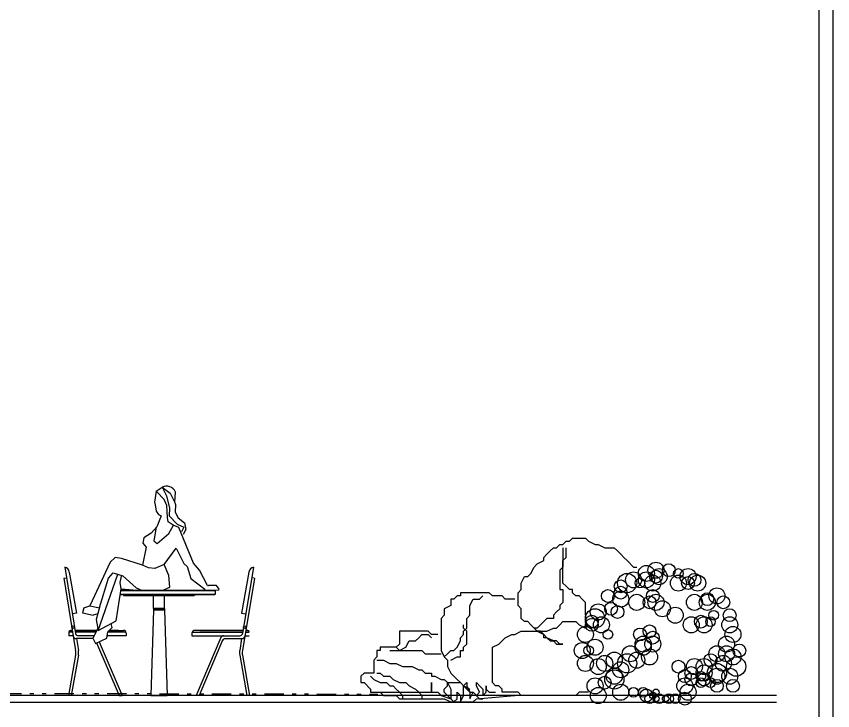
# Model space of a CAD drawing. Header units: millimetres. Extents: x -44462 to 306987, y -116160 to 12874.
# Drawn here: x -11629 to -11038, y -59425 to -58922 of the extents above; entities that cross this region are included whole.
import ezdxf

# ---------------------------------------------------------------- set-up
doc = ezdxf.new("R2010")
doc.units = ezdxf.units.MM
doc.linetypes.add('DCAD_Phantom', pattern=[38, 14, -6, 3, -6, 3, -6])
for name, color, linetype in [('BLANC', 7, 'Continuous'), ('chassis fen.portes', 1, 'Continuous'), ('MOBILIER', 8, 'Continuous'), ('PERSONNAGES', 5, 'Continuous'), ('ROUGE', 1, 'Continuous'), ('VÉGÉTATION', 1, 'Continuous')]:
    doc.layers.add(name, color=color, linetype=linetype)
doc.styles.add('CENTURY GOTHIC', font='GOTHIC.TTF')

# ---------------------------------------------------------------- blocks, each defined once
blk = doc.blocks.new('A$C52374C62')
at = {"layer": 'MOBILIER'}
for p, q in [((-68.32, 92.94), (-60.43, 44.94)), ((-65.01, 89.35), (-59.82, 59.49)), ((65.01, 89.35), (59.82, 59.49)), ((68.32, 92.94), (60.43, 44.94)), ((-69.04, 84.94), (-67.06, 85.27)), ((-69.04, 84.94), (-60.41, 32.53)), ((69.04, 84.94), (60.41, 32.53)), ((68.94, 84.94), (66.97, 85.27)), ((-27.98, 73.01), (40.43, 73.01)), ((40.57, 73.01), (-27.98, 73.01)), ((-27.51, 76.01), (40.43, 76.01)), ((40.57, 76.01), (-27.51, 76.01)), ((-25.63, 73.01), (-25.63, 72.5)), ((-25.63, 72.5), (25.47, 72.5)), ((25.63, 72.5), (-25.47, 72.5)), ((6.82, 73.01), (-8.79, 73.01)), ((-6.82, 73.01), (8.79, 73.01)), ((-4, 63), (-4, 72.5)), ((4, 63), (4, 72.5)), ((25.63, 73.01), (25.63, 72.5)), ((40.57, 76.01), (40.57, 73.01)), ((-59.82, 59.49), (-62.74, 59.01)), ((-4, 62), (-6, 0)), ((-4, 62), (-6, 0)), ((-4, 63.04), (-4, 61.96)), ((-4, 63.03), (3.9, 63.03)), ((-4, 62.09), (3.9, 62.09)), ((4, 63.03), (-3.9, 63.03)), ((4, 62.09), (-3.9, 62.09)), ((4, 63.04), (4, 61.96)), ((4, 62), (6, 0)), ((4, 62), (6, 0)), ((59.82, 59.49), (62.74, 59.01)), ((-65.23, 46.15), (-65.23, 43.26)), ((-65.23, 46.12), (-65.23, 43.26)), ((-62.6, 45.84), (-65.23, 45.84)), ((-62.18, 43.26), (-65.23, 43.26)), ((-62.81, 47.12), (-64.23, 47.12)), ((-64.23, 47.12), (-62.81, 47.12)), ((-60.79, 47.12), (-44.99, 47.12)), ((-44.99, 47.12), (-60.79, 47.12)), ((-45.69, 45.84), (-60.57, 45.84)), ((-47.07, 43.26), (-58.45, 43.26)), ((-23.79, 43.26), (-37.57, 43.26)), ((-23.92, 45.84), (-37.12, 45.84)), ((-35.99, 47.12), (-25.79, 47.12)), ((-29.43, 47.12), (-35.99, 47.12)), ((-23.79, 45.12), (-23.79, 43.26)), ((23.79, 45.12), (23.79, 43.26)), ((23.79, 43.26), (46.65, 43.26)), ((23.92, 45.84), (60.57, 45.84)), ((60.79, 47.12), (25.79, 47.12)), ((44.81, 42.05), (26.82, -0.01)), ((29.43, 47.12), (60.79, 47.12)), ((46.65, 43.26), (58.45, 43.26)), ((62.18, 43.26), (65.23, 43.26)), ((62.6, 45.84), (65.23, 45.84)), ((62.81, 47.12), (64.23, 47.12)), ((64.23, 47.12), (62.81, 47.12)), ((-47.92, 41.15), (-60.13, 41.15)), ((-59.8, 41.15), (-58.4, 32.61)), ((-45.26, 38.01), (-29, -0.01)), ((-43.44, 38.86), (-26.82, -0.01)), ((46.08, 39.94), (29, -0.01)), ((47.92, 41.15), (60.13, 41.15)), ((59.8, 41.15), (58.4, 32.61)), ((-60.43, 29.16), (-65.59, 0.01)), ((-58.42, 29.24), (-63.59, 0.01)), ((58.42, 29.24), (63.59, 0.01)), ((60.43, 29.16), (65.59, 0.01)), ((-6, 0), (6, 0)), ((6, 0), (-6, 0)), ((65.59, 0.01), (63.59, 0.01)), ((-29, -0.01), (-26.82, -0.01)), ((29, -0.01), (26.82, -0.01))]:
    blk.add_line(p, q, dxfattribs=at)
for centre, radius in [((-62.19, 49.49), 1.01), ((-62.19, 49.49), 0.869), ((62.19, 49.49), 1.01), ((62.19, 49.49), 0.869)]:
    blk.add_circle(centre, radius, dxfattribs=at)
for centre, radius, start, end in [((-68.99, 88.99), 4, 5.11731, 80.40088), ((69.09, 88.99), 4, 99.59912, 174.88269), ((-64.23, 46.12), 1, 90, 180), ((-60.13, 43.15), 2, 189.34471, 270), ((-58.45, 45.26), 2, 189.34471, 270), ((-25.79, 45.12), 2, 0, 90), ((25.79, 45.12), 2, 90, 180), ((46.65, 41.26), 2, 90, 156.84214), ((58.45, 45.26), 2, 270, 350.65529), ((60.13, 43.15), 2, 270, 350.65529), ((64.23, 46.12), 1, 0, 90), ((-47.92, 39.15), 2, 89.08154, 90), ((47.92, 39.15), 2, 90, 156.84214), ((-70.28, 30.9), 10, 349.96582, 9.34471), ((-68.26, 30.98), 10, 349.96582, 9.34471), ((68.26, 30.98), 10, 170.65529, 190.03418), ((70.28, 30.9), 10, 170.65529, 190.03418)]:
    blk.add_arc(centre, radius, start, end, dxfattribs=at)
at = {"layer": 'PERSONNAGES'}
for p, q in [((-1.98, 148.01), (-3.41, 139.89)), ((-1.98, 148.01), (2.24, 150.85)), ((2.24, 150.85), (7.96, 146.5)), ((2.24, 150.85), (5.45, 144.64)), ((3.81, 141.99), (-1.7, 147.39)), ((5.58, 137.67), (3.81, 141.99)), ((5.45, 144.64), (7.61, 135.6)), ((7.96, 146.5), (11.44, 139.82)), ((11.46, 140.05), (11.91, 147.32)), ((-3.41, 139.89), (-2.98, 139.42)), ((-2.98, 139.42), (-2.03, 133.47)), ((6.09, 128.85), (5.58, 137.67)), ((11.31, 140.29), (11.98, 138.28)), ((11.98, 138.28), (11.58, 132.85)), ((-2.03, 133.47), (-0.32, 131.11)), ((1.6, 130.12), (-1.64, 122.23)), ((-0.32, 131.11), (1.6, 130.12)), ((7.61, 135.6), (7.36, 130.16)), ((7.36, 130.16), (13.15, 123.98)), ((11.58, 132.85), (13.81, 128.65)), ((6.7, 125.64), (6.09, 128.85)), ((10.24, 123.36), (6.7, 125.64)), ((13.81, 128.65), (18.49, 124.95)), ((18.49, 124.95), (19.33, 120.07)), ((-1.64, 122.23), (-5.64, 117.56)), ((-2.03, 121.77), (-3.77, 112.02)), ((7.08, 117.29), (10.43, 123.28)), ((14.25, 121.66), (10.24, 123.36)), ((13.15, 123.98), (17.9, 121.95)), ((24.9, 95.87), (14.25, 121.66)), ((17.9, 121.95), (16.38, 118.38)), ((19.33, 120.07), (17.51, 116.66)), ((-11.1, 114.17), (-11.72, 110.41)), ((-5.64, 117.56), (-11.1, 114.17)), ((-1.28, 110.09), (7.08, 117.29)), ((-9.28, 107.42), (-12, 94.36)), ((-11.72, 110.41), (-9.28, 107.42)), ((-3.77, 112.02), (-1.28, 110.09)), ((3.64, 94.86), (12.35, 106.59)), ((12.35, 106.59), (17.92, 95.58)), ((-35.39, 96.49), (-50.02, 64.87)), ((-31.75, 99.96), (-35.39, 96.49)), ((-27.09, 99.14), (-31.75, 99.96)), ((-12, 94.36), (-27.09, 99.14)), ((3.64, 94.86), (-3.02, 91.83)), ((7.07, 86.98), (3.64, 94.86)), ((17.92, 95.58), (20.25, 93.5)), ((29.37, 90.81), (24.9, 95.87)), ((-36.52, 85.02), (-33.17, 88.81)), ((-33.17, 88.81), (-26.15, 86.52)), ((-7.54, 92.34), (-12, 94.36)), ((-3.02, 91.83), (-7.54, 92.34)), ((20.25, 93.5), (23.03, 84.73)), ((35.2, 79.69), (29.37, 90.81)), ((-44.01, 47.01), (-29.73, 87.74)), ((-43.09, 63.8), (-36.52, 85.02)), ((-28.18, 81.76), (-27.21, 86.41)), ((-26.15, 86.52), (-16.54, 77.9)), ((7.74, 78.46), (7.07, 86.98)), ((23.03, 84.73), (33.21, 76.98)), ((-30.96, 54), (-27.33, 77.17)), ((-27.33, 77.17), (-28.18, 81.76)), ((-27.33, 77.17), (-15.85, 76.35)), ((-16.54, 77.9), (-12.82, 76.21)), ((2.18, 76.13), (7.74, 78.46)), ((33.03, 77.12), (33.08, 76.01)), ((35.2, 79.69), (35.82, 79.68)), ((41.73, 79.56), (35.82, 79.68)), ((43.58, 77.05), (41.73, 79.56)), ((43.25, 76.46), (43.58, 77.05)), ((-12.82, 76.21), (2.18, 76.13)), ((33.08, 76.01), (43.25, 76.46)), ((-54.48, 63.4), (-55.55, 59.82)), ((-55.55, 59.82), (-47.75, 58.1)), ((-54.48, 63.4), (-50.02, 64.87)), ((-50.02, 64.87), (-43.2, 63.44)), ((-43.09, 63.8), (-45.61, 55.12)), ((-44.41, 59.05), (-47.75, 58.1)), ((-45.61, 55.12), (-44.01, 47.01)), ((-44.01, 47.01), (-30.96, 54)), ((-44.24, 48.54), (-48.05, 41.44)), ((-37.08, 46.09), (-33.91, 49.13)), ((-33.91, 49.13), (-34.72, 52.09)), ((-48.05, 41.44), (-45.95, 37.7)), ((-45.95, 37.7), (-37.9, 41.43)), ((-37.9, 41.43), (-37.08, 46.09))]:
    blk.add_line(p, q, dxfattribs=at)
blk.add_arc((5.4, 144.48), 7.11, 23.53478, 116.34134, dxfattribs=at)
blk = doc.blocks.new('VEGCOUP2')
at = {"layer": 'VÉGÉTATION'}
for p, q in [((65.03625, 223.2671), (69.68175, 227.9185)), ((69.68175, 227.9185), (74.32715, 227.9185)), ((74.32715, 227.9185), (78.97265, 227.9185)), ((78.97265, 227.9185), (83.61805, 227.9185)), ((83.61805, 227.9185), (88.26345, 227.9185)), ((88.26345, 227.9185), (92.90895, 223.2671)), ((37.16355, 209.3129), (41.80905, 213.9643)), ((41.80905, 213.9643), (46.45445, 213.9643)), ((46.45445, 213.9643), (51.09995, 218.6157)), ((51.09995, 218.6157), (55.74535, 218.6157)), ((55.74535, 218.6157), (60.39085, 223.2671)), ((55.74535, 213.9643), (55.74535, 209.3129)), ((60.39085, 223.2671), (65.03625, 223.2671)), ((60.39085, 209.3129), (60.39085, 213.9643)), ((92.90895, 223.2671), (102.19985, 218.6157)), ((102.19985, 218.6157), (106.84525, 218.6157)), ((106.84525, 218.6157), (116.13615, 213.9643)), ((116.13615, 213.9643), (120.78165, 213.9643)), ((120.78165, 213.9643), (130.07255, 213.9643)), ((130.07255, 213.9643), (134.71795, 209.3129)), ((27.87265, 200.0101), (32.51815, 204.6615)), ((32.51815, 204.6615), (37.16355, 209.3129)), ((55.74535, 209.3129), (55.74535, 204.6615)), ((55.74535, 204.6615), (55.74535, 200.0101)), ((60.39085, 204.6615), (60.39085, 209.3129)), ((60.39085, 200.0101), (60.39085, 204.6615)), ((134.71795, 209.3129), (139.36345, 204.6615)), ((139.36345, 204.6615), (144.00885, 200.0101)), ((13.93635, 186.0559), (18.58175, 190.7073)), ((18.58175, 190.7073), (27.87265, 195.3587)), ((27.87265, 195.3587), (27.87265, 200.0101)), ((55.74535, 195.3587), (60.39085, 200.0101)), ((55.74535, 200.0101), (55.74535, 195.3587)), ((55.74535, 190.7073), (55.74535, 195.3587)), ((55.74535, 195.3587), (55.74535, 190.7073)), ((55.74535, 186.0559), (55.74535, 190.7073)), ((55.74535, 190.7073), (55.74535, 186.0559)), ((144.00885, 200.0101), (148.65435, 195.3587)), ((148.65435, 195.3587), (157.94525, 186.0559)), ((9.29085, 176.7531), (13.93635, 186.0559)), ((55.74535, 186.0559), (51.09995, 181.4045)), ((51.09995, 181.4045), (51.09995, 172.1017)), ((55.74535, 176.7531), (55.74535, 186.0559)), ((157.94525, 186.0559), (162.59065, 186.0559)), ((-4.64545, 162.7989), (0.00005, 172.1017)), ((0.00005, 172.1017), (4.64545, 172.1017)), ((4.64545, 172.1017), (9.29085, 176.7531)), ((51.09995, 172.1017), (51.09995, 162.7989)), ((55.74535, 172.1017), (55.74535, 176.7531)), ((55.74535, 167.4503), (55.74535, 172.1017)), ((55.74535, 162.7989), (55.74535, 167.4503)), ((-4.64545, 158.1475), (-4.64545, 162.7989)), ((-4.64545, 153.4961), (-4.64545, 158.1475)), ((51.09995, 162.7989), (51.09995, 158.1475)), ((51.09995, 158.1475), (51.09995, 153.4961)), ((60.39085, 158.1475), (55.74535, 162.7989)), ((65.03625, 153.4961), (60.39085, 158.1475)), ((-97.55435, 144.1933), (-102.19985, 139.5419)), ((-92.90895, 144.1933), (-97.55435, 144.1933)), ((-92.90895, 148.8447), (-92.90895, 144.1933)), ((-88.26345, 148.8447), (-92.90895, 148.8447)), ((-83.61805, 148.8447), (-88.26345, 148.8447)), ((-78.97265, 148.8447), (-83.61805, 148.8447)), ((-74.32715, 148.8447), (-78.97265, 148.8447)), ((-65.03625, 148.8447), (-74.32715, 148.8447)), ((-60.39085, 148.8447), (-65.03625, 148.8447)), ((-65.03625, 139.5419), (-60.39085, 144.1933)), ((-51.09995, 148.8447), (-60.39085, 148.8447)), ((-46.45445, 144.1933), (-51.09995, 148.8447)), ((-41.80905, 144.1933), (-46.45445, 144.1933)), ((-37.16355, 144.1933), (-41.80905, 144.1933)), ((-32.51815, 144.1933), (-37.16355, 144.1933)), ((-27.87265, 139.5419), (-32.51815, 144.1933)), ((-9.29085, 148.8447), (-4.64545, 153.4961)), ((-9.29085, 139.5419), (-9.29085, 148.8447)), ((51.09995, 153.4961), (55.74535, 153.4961)), ((55.74535, 153.4961), (55.74535, 148.8447)), ((55.74535, 148.8447), (55.74535, 139.5419)), ((69.68175, 153.4961), (65.03625, 153.4961)), ((69.68175, 148.8447), (69.68175, 153.4961)), ((74.32715, 144.1933), (69.68175, 148.8447)), ((78.97265, 144.1933), (74.32715, 144.1933)), ((83.61805, 139.5419), (78.97265, 144.1933)), ((-106.84525, 130.2391), (-116.13615, 125.5877)), ((-106.84525, 139.5419), (-106.84525, 134.8905)), ((-102.19985, 139.5419), (-106.84525, 139.5419)), ((-106.84525, 134.8905), (-106.84525, 130.2391)), ((-78.97265, 130.2391), (-74.32715, 139.5419)), ((-78.97265, 125.5877), (-78.97265, 130.2391)), ((-74.32715, 139.5419), (-69.68175, 139.5419)), ((-69.68175, 139.5419), (-65.03625, 139.5419)), ((-23.22725, 139.5419), (-27.87265, 139.5419)), ((-18.58175, 139.5419), (-23.22725, 139.5419)), ((-13.93635, 139.5419), (-18.58175, 139.5419)), ((-9.29085, 134.8905), (-9.29085, 139.5419)), ((-9.29085, 130.2391), (-9.29085, 134.8905)), ((-4.64545, 125.5877), (-9.29085, 130.2391)), ((55.74535, 134.8905), (51.09995, 130.2391)), ((51.09995, 130.2391), (51.09995, 125.5877)), ((55.74535, 139.5419), (55.74535, 134.8905)), ((88.26345, 134.8905), (83.61805, 139.5419)), ((88.26345, 125.5877), (88.26345, 134.8905)), ((-116.13615, 125.5877), (-116.13615, 116.2849)), ((-78.97265, 116.2849), (-78.97265, 125.5877)), ((-4.64545, 120.9363), (-4.64545, 125.5877)), ((-4.64545, 116.2849), (-4.64545, 120.9363)), ((46.45445, 120.9363), (41.80905, 116.2849)), ((51.09995, 125.5877), (46.45445, 120.9363)), ((88.26345, 120.9363), (88.26345, 125.5877)), ((88.26345, 116.2849), (88.26345, 120.9363)), ((-116.13615, 116.2849), (-120.78165, 111.6335)), ((-120.78165, 111.6335), (-120.78165, 106.9821)), ((-120.78165, 106.9821), (-120.78165, 102.3307)), ((-83.61805, 111.6335), (-78.97265, 116.2849)), ((-83.61805, 102.3307), (-83.61805, 111.6335)), ((-4.64545, 111.6335), (-4.64545, 116.2849)), ((0.00005, 106.9821), (-4.64545, 111.6335)), ((4.64545, 106.9821), (0.00005, 106.9821)), ((9.29085, 102.3307), (4.64545, 106.9821)), ((27.87265, 106.9821), (23.22725, 102.3307)), ((32.51815, 111.6335), (27.87265, 106.9821)), ((37.16355, 111.6335), (32.51815, 111.6335)), ((41.80905, 111.6335), (37.16355, 111.6335)), ((41.80905, 116.2849), (41.80905, 111.6335)), ((51.09995, 102.3307), (55.74535, 106.9821)), ((55.74535, 106.9821), (60.39085, 106.9821)), ((60.39085, 106.9821), (65.03625, 106.9821)), ((65.03625, 106.9821), (69.68175, 106.9821)), ((69.68175, 106.9821), (74.32715, 106.9821)), ((74.32715, 106.9821), (78.97265, 102.3307)), ((-120.78165, 102.3307), (-120.78165, 97.6793)), ((-120.78165, 97.6793), (-120.78165, 93.028)), ((-88.26345, 97.6793), (-88.26345, 102.3307)), ((-83.61805, 93.028), (-88.26345, 97.6793)), ((-88.26345, 93.028), (-83.61805, 97.6793)), ((-83.61805, 97.6793), (-83.61805, 102.3307)), ((13.93635, 97.6793), (9.29085, 102.3307)), ((18.58175, 97.6793), (13.93635, 97.6793)), ((18.58175, 93.028), (13.93635, 97.6793)), ((23.22725, 102.3307), (18.58175, 97.6793)), ((32.51815, 93.028), (41.80905, 97.6793)), ((41.80905, 97.6793), (46.45445, 97.6793)), ((46.45445, 97.6793), (51.09995, 102.3307)), ((78.97265, 102.3307), (88.26345, 97.6793)), ((-181.17245, 93.028), (-181.17245, 83.7252)), ((-176.52705, 93.028), (-181.17245, 93.028)), ((-181.17245, 83.7252), (-181.17245, 79.0738)), ((-167.23615, 93.028), (-176.52705, 93.028)), ((-162.59065, 93.028), (-167.23615, 93.028)), ((-153.29975, 93.028), (-162.59065, 93.028)), ((-157.94525, 79.0738), (-153.29975, 83.7252)), ((-139.36345, 93.028), (-153.29975, 93.028)), ((-153.29975, 83.7252), (-148.65435, 88.3765)), ((-148.65435, 88.3765), (-144.00885, 88.3765)), ((-144.00885, 88.3765), (-139.36345, 88.3765)), ((-134.71795, 88.3765), (-139.36345, 93.028)), ((-139.36345, 88.3765), (-134.71795, 83.7252)), ((-125.42705, 88.3765), (-134.71795, 88.3765)), ((-120.78165, 93.028), (-120.78165, 88.3765)), ((-120.78165, 88.3765), (-120.78165, 83.7252)), ((-120.78165, 83.7252), (-120.78165, 79.0738)), ((-92.90895, 83.7252), (-88.26345, 88.3765)), ((-92.90895, 79.0738), (-92.90895, 83.7252)), ((-88.26345, 88.3765), (-88.26345, 93.028)), ((-83.61805, 88.3765), (-83.61805, 93.028)), ((-83.61805, 79.0738), (-83.61805, 88.3765)), ((-32.51815, 79.0738), (-27.87265, 83.7252)), ((-27.87265, 83.7252), (-18.58175, 88.3765)), ((-18.58175, 88.3765), (-13.93635, 88.3765)), ((-13.93635, 88.3765), (-4.64545, 93.028)), ((-4.64545, 93.028), (0.00005, 93.028)), ((0.00005, 93.028), (4.64545, 93.028)), ((4.64545, 93.028), (13.93635, 93.028)), ((13.93635, 93.028), (18.58175, 93.028)), ((18.58175, 93.028), (23.22725, 93.028)), ((23.22725, 93.028), (18.58175, 93.028)), ((18.58175, 93.028), (27.87265, 88.3765)), ((27.87265, 88.3765), (23.22725, 93.028)), ((23.22725, 93.028), (32.51815, 93.028)), ((27.87265, 83.7252), (27.87265, 88.3765)), ((27.87265, 88.3765), (32.51815, 83.7252)), ((32.51815, 83.7252), (27.87265, 83.7252)), ((41.80905, 79.0738), (32.51815, 83.7252)), ((32.51815, 83.7252), (37.16355, 79.0738)), ((-181.17245, 74.4224), (-185.81785, 69.771)), ((-181.17245, 79.0738), (-181.17245, 74.4224)), ((-171.88155, 69.771), (-167.23615, 79.0738)), ((-167.23615, 79.0738), (-157.94525, 79.0738)), ((-120.78165, 79.0738), (-120.78165, 74.4224)), ((-120.78165, 74.4224), (-120.78165, 69.771)), ((-97.55435, 69.771), (-92.90895, 79.0738)), ((-88.26345, 69.771), (-83.61805, 74.4224)), ((-83.61805, 74.4224), (-83.61805, 79.0738)), ((-46.45445, 69.771), (-37.16355, 74.4224)), ((-37.16355, 74.4224), (-32.51815, 79.0738)), ((37.16355, 79.0738), (41.80905, 79.0738)), ((46.45445, 79.0738), (41.80905, 79.0738)), ((41.80905, 79.0738), (46.45445, 74.4224)), ((51.09995, 74.4224), (46.45445, 79.0738)), ((46.45445, 74.4224), (51.09995, 74.4224)), ((55.74535, 74.4224), (51.09995, 74.4224)), ((51.09995, 74.4224), (55.74535, 74.4224)), ((-213.69055, 65.1196), (-213.69055, 55.8168)), ((-209.04515, 65.1196), (-213.69055, 65.1196)), ((-209.04515, 69.771), (-209.04515, 65.1196)), ((-204.39965, 69.771), (-209.04515, 69.771)), ((-199.75425, 69.771), (-204.39965, 69.771)), ((-195.10875, 69.771), (-199.75425, 69.771)), ((-185.81785, 69.771), (-195.10875, 69.771)), ((-195.10875, 65.1196), (-190.46335, 65.1196)), ((-190.46335, 65.1196), (-181.17245, 65.1196)), ((-185.81785, 69.771), (-181.17245, 65.1196)), ((-181.17245, 65.1196), (-171.88155, 69.771)), ((-181.17245, 65.1196), (-176.52705, 65.1196)), ((-176.52705, 65.1196), (-167.23615, 65.1196)), ((-167.23615, 65.1196), (-157.94525, 65.1196)), ((-157.94525, 65.1196), (-148.65435, 65.1196)), ((-148.65435, 65.1196), (-144.00885, 60.4682)), ((-144.00885, 60.4682), (-139.36345, 60.4682)), ((-139.36345, 60.4682), (-134.71795, 60.4682)), ((-134.71795, 60.4682), (-130.07255, 60.4682)), ((-130.07255, 60.4682), (-125.42705, 60.4682)), ((-125.42705, 60.4682), (-120.78165, 60.4682)), ((-120.78165, 69.771), (-120.78165, 65.1196)), ((-120.78165, 65.1196), (-116.13615, 55.8168)), ((-116.13615, 55.8168), (-111.49075, 60.4682)), ((-111.49075, 60.4682), (-106.84525, 65.1196)), ((-106.84525, 65.1196), (-102.19985, 65.1196)), ((-102.19985, 65.1196), (-97.55435, 69.771)), ((-92.90895, 65.1196), (-88.26345, 65.1196)), ((-92.90895, 60.4682), (-92.90895, 65.1196)), ((-92.90895, 55.8168), (-92.90895, 60.4682)), ((-88.26345, 65.1196), (-88.26345, 69.771)), ((-46.45445, 65.1196), (-46.45445, 69.771)), ((-46.45445, 60.4682), (-46.45445, 65.1196)), ((-46.45445, 51.1654), (-46.45445, 60.4682)), ((-213.69055, 55.8168), (-218.33605, 51.1654)), ((-218.33605, 51.1654), (-218.33605, 41.8626)), ((-213.69055, 51.1654), (-204.39965, 51.1654)), ((-204.39965, 51.1654), (-195.10875, 46.514)), ((-116.13615, 55.8168), (-111.49075, 51.1654)), ((-111.49075, 51.1654), (-111.49075, 41.8626)), ((-106.84525, 51.1654), (-97.55435, 55.8168)), ((-97.55435, 55.8168), (-92.90895, 55.8168)), ((-46.45445, 41.8626), (-46.45445, 51.1654)), ((-218.33605, 41.8626), (-218.33605, 32.5598)), ((-195.10875, 46.514), (-185.81785, 46.514)), ((-185.81785, 46.514), (-176.52705, 41.8626)), ((-176.52705, 41.8626), (-167.23615, 41.8626)), ((-167.23615, 41.8626), (-162.59065, 41.8626)), ((-162.59065, 41.8626), (-153.29975, 37.2112)), ((-153.29975, 37.2112), (-148.65435, 37.2112)), ((-148.65435, 37.2112), (-144.00885, 32.5598)), ((-111.49075, 41.8626), (-106.84525, 32.5598)), ((-46.45445, 37.2112), (-46.45445, 41.8626)), ((-46.45445, 32.5598), (-46.45445, 37.2112)), ((-232.27235, 32.5598), (-236.91785, 27.9084)), ((-236.91785, 27.9084), (-236.91785, 23.257)), ((-227.62695, 32.5598), (-232.27235, 32.5598)), ((-222.98145, 32.5598), (-227.62695, 32.5598)), ((-218.33605, 32.5598), (-222.98145, 32.5598)), ((-222.98145, 27.9084), (-218.33605, 23.257)), ((-213.69055, 32.5598), (-209.04515, 32.5598)), ((-209.04515, 32.5598), (-204.39965, 27.9084)), ((-204.39965, 27.9084), (-195.10875, 27.9084)), ((-195.10875, 27.9084), (-190.46335, 23.257)), ((-144.00885, 32.5598), (-134.71795, 32.5598)), ((-134.71795, 32.5598), (-134.71795, 27.9084)), ((-134.71795, 27.9084), (-130.07255, 27.9084)), ((-130.07255, 27.9084), (-120.78165, 23.257)), ((-106.84525, 32.5598), (-102.19985, 27.9084)), ((-102.19985, 27.9084), (-97.55435, 23.257)), ((-46.45445, 27.9084), (-46.45445, 32.5598)), ((-46.45445, 23.257), (-46.45445, 27.9084)), ((-236.91785, 23.257), (-236.91785, 18.6056)), ((-236.91785, 18.6056), (-232.27235, 18.6056)), ((-232.27235, 18.6056), (-222.98145, 9.3028)), ((-218.33605, 23.257), (-209.04515, 18.6056)), ((-209.04515, 18.6056), (-204.39965, 18.6056)), ((-204.39965, 18.6056), (-199.75425, 18.6056)), ((-199.75425, 18.6056), (-195.10875, 13.9542)), ((-195.10875, 13.9542), (-190.46335, 13.9542)), ((-190.46335, 23.257), (-181.17245, 18.6056)), ((-190.46335, 13.9542), (-185.81785, 9.3028)), ((-181.17245, 18.6056), (-171.88155, 18.6056)), ((-171.88155, 18.6056), (-167.23615, 13.9542)), ((-167.23615, 13.9542), (-157.94525, 9.3028)), ((-134.71795, 18.6056), (-134.71795, 13.9542)), ((-134.71795, 13.9542), (-134.71795, 18.6056)), ((-134.71795, 13.9542), (-134.71795, 4.6514)), ((-134.71795, 4.6514), (-134.71795, 13.9542)), ((-120.78165, 23.257), (-116.13615, 23.257)), ((-116.13615, 23.257), (-111.49075, 18.6056)), ((-116.13615, 9.3028), (-111.49075, 13.9542)), ((-111.49075, 18.6056), (-106.84525, 9.3028)), ((-111.49075, 13.9542), (-111.49075, 18.6056)), ((-111.49075, 18.6056), (-106.84525, 18.6056)), ((-106.84525, 18.6056), (-97.55435, 18.6056)), ((-97.55435, 23.257), (-92.90895, 18.6056)), ((-97.55435, 18.6056), (-92.90895, 18.6056)), ((-92.90895, 18.6056), (-88.26345, 13.9542)), ((-92.90895, 18.6056), (-88.26345, 13.9542)), ((-88.26345, 13.9542), (-83.61805, 18.6056)), ((-88.26345, 4.6514), (-88.26345, 13.9542)), ((-88.26345, 13.9542), (-78.97265, 9.3028)), ((-88.26345, 13.9542), (-78.97265, 4.6514)), ((-83.61805, 18.6056), (-83.61805, 13.9542)), ((-83.61805, 13.9542), (-78.97265, 4.6514)), ((-69.68175, 18.6056), (-65.03625, 13.9542)), ((-69.68175, 13.9542), (-69.68175, 18.6056)), ((-65.03625, 4.6514), (-69.68175, 13.9542)), ((-65.03625, 13.9542), (-60.39085, 9.3028)), ((-55.74535, 13.9542), (-55.74535, 9.3028)), ((-55.74535, 4.6514), (-55.74535, 13.9542)), ((-46.45445, 18.6056), (-46.45445, 23.257)), ((-41.80905, 13.9542), (-46.45445, 18.6056)), ((-37.16355, 13.9542), (-41.80905, 13.9542)), ((-32.51815, 9.3028), (-37.16355, 13.9542)), ((-222.98145, 9.3028), (-222.98145, 4.6514)), ((-222.98145, 4.6514), (-218.33605, 4.6514)), ((-218.33605, 4.6514), (-213.69055, 4.6514)), ((-213.69055, 4.6514), (-209.04515, 4.6514)), ((-213.69055, 4.6514), (-209.04515, 4.6514)), ((-209.04515, 4.6514), (-204.39965, 4.6514)), ((-209.04515, 4.6514), (-204.39965, 0)), ((-204.39965, 4.6514), (-199.75425, 4.6514)), ((-204.39965, 0), (-199.75425, 0)), ((-199.75425, 4.6514), (-195.10875, 4.6514)), ((-199.75425, 0), (-195.10875, 0)), ((-195.10875, 4.6514), (-190.46335, 4.6514)), ((-195.10875, 0), (-190.46335, 0)), ((-190.46335, 4.6514), (-181.17245, 4.6514)), ((-190.46335, 0), (-185.81785, 0)), ((-185.81785, 9.3028), (-181.17245, 4.6514)), ((-185.81785, 0), (-181.17245, -4.6514)), ((-181.17245, 4.6514), (-176.52705, 4.6514)), ((-181.17245, 4.6514), (-176.52705, 0)), ((-176.52705, 4.6514), (-171.88155, 4.6514)), ((-176.52705, 0), (-176.52705, -4.6514)), ((-171.88155, 4.6514), (-167.23615, 4.6514)), ((-167.23615, 4.6514), (-162.59065, 4.6514)), ((-162.59065, 4.6514), (-157.94525, 4.6514)), ((-157.94525, 9.3028), (-153.29975, 4.6514)), ((-157.94525, 4.6514), (-153.29975, 4.6514)), ((-153.29975, 4.6514), (-148.65435, 4.6514)), ((-153.29975, 4.6514), (-148.65435, 0)), ((-148.65435, 4.6514), (-144.00885, 4.6514)), ((-148.65435, 0), (-148.65435, -4.6514)), ((-144.00885, 4.6514), (-134.71795, 4.6514)), ((-134.71795, 4.6514), (-125.42705, 4.6514)), ((-125.42705, 4.6514), (-120.78165, 0)), ((-120.78165, 0), (-106.84525, -4.6514)), ((-116.13615, 4.6514), (-116.13615, 9.3028)), ((-106.84525, -4.6514), (-116.13615, 4.6514)), ((-106.84525, 9.3028), (-106.84525, 4.6514)), ((-106.84525, 4.6514), (-106.84525, -4.6514)), ((-97.55435, 4.6514), (-92.90895, 0)), ((-97.55435, -4.6514), (-97.55435, 4.6514)), ((-92.90895, -9.3028), (-88.26345, 0)), ((-92.90895, 0), (-92.90895, -9.3028)), ((-88.26345, 0), (-88.26345, 4.6514)), ((-78.97265, -4.6514), (-74.32715, 4.6514)), ((-78.97265, 4.6514), (-78.97265, 0)), ((-78.97265, 4.6514), (-74.32715, 4.6514)), ((-78.97265, 0), (-78.97265, -4.6514)), ((-74.32715, 4.6514), (-69.68175, 0)), ((-74.32715, 4.6514), (-65.03625, -4.6514)), ((-69.68175, 0), (-65.03625, 4.6514)), ((-69.68175, -4.6514), (-13.93635, 0)), ((-60.39085, 9.3028), (-60.39085, 0)), ((-60.39085, 0), (-55.74535, 4.6514)), ((-55.74535, 9.3028), (-51.09995, 4.6514)), ((-51.09995, 4.6514), (-46.45445, 4.6514)), ((-46.45445, 4.6514), (-41.80905, 4.6514)), ((-32.51815, 4.6514), (-32.51815, 9.3028)), ((-23.22725, 4.6514), (-32.51815, 4.6514)), ((-18.58175, 4.6514), (-23.22725, 4.6514)), ((-13.93635, 4.6514), (-18.58175, 4.6514)), ((-9.29085, 4.6514), (-13.93635, 4.6514)), ((-4.64545, 0), (-9.29085, 4.6514)), ((4.64545, 0), (-4.64545, 0)), ((9.29085, 0), (4.64545, 0)), ((13.93635, 0), (9.29085, 0)), ((23.22725, 0), (13.93635, 0)), ((27.87265, 0), (23.22725, 0)), ((32.51815, 0), (27.87265, 0)), ((37.16355, 0), (32.51815, 0)), ((41.80905, 0), (37.16355, 0)), ((46.45445, 0), (41.80905, 0)), ((51.09995, 0), (46.45445, 0)), ((55.74535, 0), (51.09995, 0)), ((60.39085, 0), (55.74535, 0)), ((65.03625, 0), (60.39085, 0)), ((69.68175, 0), (65.03625, 0)), ((74.32715, 0), (69.68175, 0)), ((78.97265, 4.6514), (74.32715, 0)), ((83.61805, 4.6514), (78.97265, 4.6514)), ((88.26345, 4.6514), (83.61805, 4.6514)), ((92.90895, 4.6514), (88.26345, 4.6514)), ((-181.17245, -4.6514), (-171.88155, -4.6514)), ((-171.88155, -4.6514), (-167.23615, -4.6514)), ((-167.23615, -4.6514), (-162.59065, -4.6514)), ((-162.59065, -4.6514), (-157.94525, -4.6514)), ((-157.94525, -4.6514), (-153.29975, -4.6514)), ((-153.29975, -4.6514), (-148.65435, -4.6514)), ((-148.65435, -4.6514), (-139.36345, -4.6514)), ((-139.36345, -4.6514), (-134.71795, -4.6514)), ((-134.71795, -4.6514), (-130.07255, -4.6514)), ((-130.07255, -4.6514), (-120.78165, -4.6514)), ((-120.78165, -4.6514), (-116.13615, -4.6514)), ((-116.13615, -4.6514), (-106.84525, -9.3028)), ((-106.84525, -4.6514), (-102.19985, -9.3028)), ((-106.84525, -9.3028), (-92.90895, -9.3028)), ((-102.19985, -9.3028), (-97.55435, -4.6514)), ((-92.90895, -9.3028), (-88.26345, -9.3028)), ((-88.26345, -9.3028), (-83.61805, -9.3028)), ((-83.61805, -9.3028), (-78.97265, -9.3028)), ((-78.97265, -9.3028), (-74.32715, -9.3028)), ((-74.32715, -9.3028), (-69.68175, -4.6514)), ((-65.03625, -4.6514), (-60.39085, -4.6514))]:
    blk.add_line(p, q, dxfattribs=at)
for centre, radius in [((190.46335, 181.4045), 11.6136), ((209.04515, 181.4045), 9.2909), ((157.94525, 167.4503), 11.6136), ((176.52695, 176.7531), 11.6136), ((176.52695, 167.4503), 11.6136), ((190.46335, 172.1017), 9.2909), ((195.10875, 172.1017), 11.6136), ((222.98145, 176.7531), 6.9682), ((236.91785, 172.1017), 11.6136), ((139.36345, 158.1475), 9.2909), ((148.65435, 162.7989), 13.9363), ((167.23615, 162.7989), 6.9682), ((185.81785, 162.7989), 11.6136), ((222.98145, 162.7989), 11.6136), ((236.91785, 162.7989), 9.2909), ((246.20875, 167.4503), 9.2909), ((250.85415, 162.7989), 11.6136), ((139.36345, 148.8447), 9.2909), ((278.72685, 144.1933), 11.6136), ((120.78165, 144.1933), 9.2909), ((139.36345, 139.5419), 11.6136), ((162.59065, 134.8905), 11.6136), ((181.17245, 134.8905), 9.2909), ((185.81785, 144.1933), 9.2909), ((190.46335, 134.8905), 11.6136), ((246.20875, 134.8905), 11.6136), ((264.79045, 134.8905), 11.6136), ((264.79045, 139.5419), 9.2909), ((288.01775, 134.8905), 9.2909), ((106.84525, 120.9363), 11.6136), ((125.42705, 125.5877), 9.2909), ((134.71795, 120.9363), 9.2909), ((199.75425, 125.5877), 11.6136), ((102.19985, 111.6335), 13.9363), ((218.33605, 116.2849), 11.6136), ((274.08145, 116.2849), 6.9682), ((297.30865, 116.2849), 9.2909), ((97.55435, 106.9821), 9.2909), ((97.55435, 102.3307), 9.2909), ((111.49075, 102.3307), 11.6136), ((241.56325, 102.3307), 11.6136), ((255.49965, 106.9821), 9.2909), ((260.14505, 102.3307), 11.6136), ((269.43595, 106.9821), 6.9682), ((297.30865, 102.3307), 11.6136), ((88.26345, 88.3765), 11.6136), ((120.78165, 88.3765), 6.9682), ((167.23615, 88.3765), 9.2909), ((181.17245, 93.028), 9.2909), ((301.95405, 88.3765), 11.6136), ((171.88155, 74.4224), 11.6136), ((185.81785, 74.4224), 11.6136), ((185.81785, 83.7252), 9.2909), ((292.66315, 74.4224), 11.6136), ((83.61805, 65.1196), 11.6136), ((92.90895, 65.1196), 6.9682), ((102.19985, 69.771), 11.6136), ((153.29975, 60.4682), 11.6136), ((171.88155, 69.771), 11.6136), ((278.72685, 60.4682), 11.6136), ((292.66315, 60.4682), 11.6136), ((311.24495, 65.1196), 9.2909), ((130.07255, 51.1654), 11.6136), ((148.65435, 46.514), 13.9363), ((162.59065, 51.1654), 11.6136), ((181.17245, 55.8168), 11.6136), ((269.43595, 51.1654), 9.2909), ((301.95405, 55.8168), 11.6136), ((88.26345, 46.514), 11.6136), ((106.84525, 41.8626), 11.6136), ((116.13615, 46.514), 11.6136), ((139.36345, 37.2112), 11.6136), ((222.98145, 41.8626), 9.2909), ((246.20875, 41.8626), 11.6136), ((260.14505, 41.8626), 11.6136), ((288.01775, 46.514), 11.6136), ((306.59955, 41.8626), 13.9363), ((130.07255, 23.257), 13.9363), ((130.07255, 27.9084), 11.6136), ((232.27235, 27.9084), 9.2909), ((241.56325, 32.5598), 9.2909), ((260.14505, 32.5598), 11.6136), ((278.72685, 32.5598), 13.9363), ((278.72685, 27.9084), 11.6136), ((297.30865, 27.9084), 11.6136), ((102.19985, 13.9542), 11.6136), ((116.13615, 18.6056), 9.2909), ((232.27235, 13.9542), 11.6136), ((241.56325, 23.257), 9.2909), ((255.49965, 27.9084), 6.9682), ((255.49965, 18.6056), 6.9682), ((260.14505, 23.257), 9.2909), ((269.43595, 18.6056), 6.9682), ((139.36345, 4.6514), 11.6136), ((236.91785, 4.6514), 11.6136), ((278.72685, 13.9542), 9.2909), ((301.95405, 13.9542), 9.2909), ((106.84525, 0), 11.6136), ((157.94525, 4.6514), 6.9682), ((171.88155, 4.6514), 6.9682), ((176.52695, 0), 9.2909), ((181.17245, -4.6514), 6.9682), ((185.81785, 0), 4.6454), ((190.46335, 4.6514), 4.6454), ((195.10875, -4.6514), 6.9682), ((195.10875, -4.6514), 6.9682), ((209.04515, -4.6514), 6.9682), ((218.33605, -4.6514), 6.9682), ((232.27235, -4.6514), 9.2909), ((190.46335, -4.6514), 4.6454), ((204.39965, -4.6514), 4.6454)]:
    blk.add_circle(centre, radius, dxfattribs=at)
blk = doc.blocks.new('PETIT CARTOUCHE_HOR')
at = {"layer": 'chassis fen.portes', "color": 2, "linetype": 'Continuous'}
blk.add_line((-20.52, 1465.65), (-20.52, 412.47), dxfattribs=at)
at = {"layer": 'chassis fen.portes', "color": 5, "linetype": 'Continuous'}
blk.add_line((-30.52, 1455.65), (-30.52, 422.47), dxfattribs=at)
at = {"style": 'CENTURY GOTHIC'}
for tag, p, height in [('DATE', (-210.16, 171.36), 20), ('DOSSIERN°', (-210.16, 111.51), 20), ('COMMENTAIRE', (-210.16, 95.35), 12), ('COMMENTAIRESUITE', (-210.16, 79.7), 12), ('FEUILLEN°', (-221.99, 32.69), 20), ('TOTALFEUILLES', (-181.65, 32.69), 20), ('ÉCH.', (-103.23, 32.69), 12)]:
    blk.add_attdef(tag, p, '', height=height, dxfattribs=at)

msp = doc.modelspace()

# ---------------------------------------------------------------- linework, layer by layer
at = {"layer": 'BLANC'}
for p, q in [((-11078.35, -59414.12), (-12794.34, -59414.12)), ((-11078.35, -59419.12), (-12794.76, -59419.12))]:
    msp.add_line(p, q, dxfattribs=at)
at = {"layer": 'ROUGE', "linetype": 'DCAD_Phantom'}
msp.add_line((-11867.32, -59412.12), (-11367.31, -59413.12), dxfattribs=at)

# ---------------------------------------------------------------- block references
at = {"color": 1}
msp.add_blockref('PETIT CARTOUCHE_HOR', (-11017.24, -59878.1), dxfattribs=at)
at = {"layer": 'BLANC', "xscale": 0.5, "yscale": 0.5, "zscale": 0.5}
msp.add_blockref('VEGCOUP2', (-11260.97, -59414.12), dxfattribs=at)
at = {"layer": 'ROUGE'}
msp.add_blockref('A$C52374C62', (-11525.67, -59414.12), dxfattribs=at)

doc.saveas('drawing.dxf')
